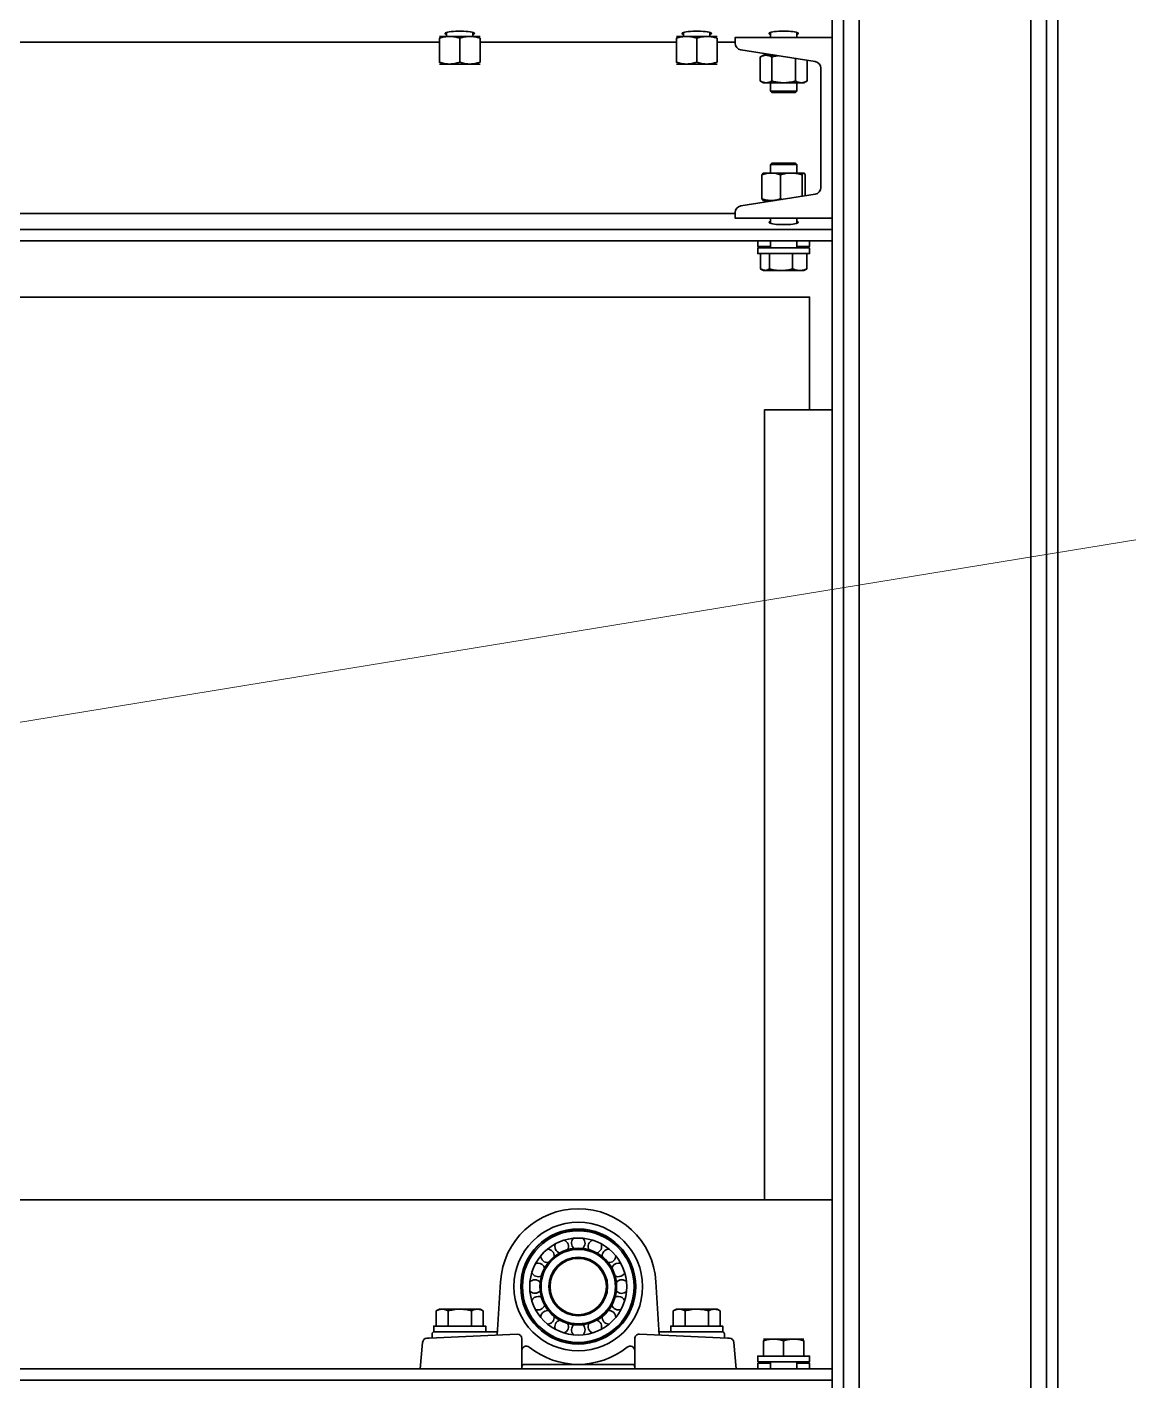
# Model space of a CAD drawing. Header units: millimetres. Extents: x -8400 to 8400, y -5940 to 5940.
# Drawn here: x -2128 to -1640, y 3335 to 3935 of the extents above; entities that cross this region are included whole.
import ezdxf

# ---------------------------------------------------------------- set-up
doc = ezdxf.new("R2010")
doc.units = ezdxf.units.MM
doc.layers.add('粗实线层', color=7, linetype='Continuous', lineweight=35)
doc.layers.add('细实线层', color=7, linetype='Continuous', lineweight=18)

# ---------------------------------------------------------------- blocks, each defined once
blk = doc.blocks.new('*X12')
at = {"layer": '细实线层', "color": 0}
blk.add_line((0, 0), (1410.58, 230.81), dxfattribs=at)

msp = doc.modelspace()

# ---------------------------------------------------------------- linework, layer by layer
at = {"layer": '粗实线层', "linetype": 'Continuous', "lineweight": 35}
for points in [[(-1771.342, -151.23), (-1771.342, 4440.77)], [(-1766.342, -151.23), (-1766.342, 4440.77)], [(-1759.342, -151.23), (-1759.342, 4440.77)], [(-1683.342, 4440.77), (-1683.342, -151.23)], [(-1676.342, -151.23), (-1676.342, 4440.77)], [(-1671.342, 4440.77), (-1671.342, -151.23)], [(-1945.342, 3931.27), (-1945.205, 3931.27), (-1944.799, 3931.27), (-1944.136, 3931.27), (-1943.236, 3931.27), (-1942.127, 3931.27), (-1940.842, 3931.27), (-1940.985, 3931.27), (-1941.129, 3931.267), (-1941.2, 3931.265), (-1941.272, 3931.262), (-1941.344, 3931.26), (-1941.416, 3931.256), (-1941.702, 3931.239), (-1941.987, 3931.215), (-1942.554, 3931.147), (-1943.118, 3931.053), (-1944.236, 3930.799), (-1945.342, 3930.467), (-1945.342, 3919.874), (-1944.233, 3919.541), (-1943.115, 3919.287), (-1942.552, 3919.194), (-1941.985, 3919.126), (-1941.415, 3919.084), (-1940.842, 3919.07), (-1942.127, 3919.07), (-1943.236, 3919.07), (-1944.136, 3919.07), (-1944.799, 3919.07), (-1945.205, 3919.07), (-1945.342, 3919.07)], [(-1942.193, 3932.195), (-1942.597, 3932.362), (-1942.81, 3932.538), (-1942.823, 3932.716), (-1942.636, 3932.893), (-1942.255, 3933.061), (-1941.692, 3933.216), (-1940.964, 3933.354), (-1940.094, 3933.47), (-1939.108, 3933.56), (-1938.036, 3933.621), (-1936.913, 3933.652), (-1935.771, 3933.652), (-1934.648, 3933.621), (-1933.576, 3933.56), (-1932.59, 3933.47), (-1931.72, 3933.354), (-1930.992, 3933.216), (-1930.429, 3933.061), (-1930.048, 3932.893), (-1929.861, 3932.716), (-1929.874, 3932.538), (-1930.086, 3932.362), (-1930.491, 3932.195)], [(-1942.192, 3933.082), (-1942.192, 3931.27)], [(-1927.342, 3931.27), (-1927.479, 3931.27), (-1927.885, 3931.27), (-1928.548, 3931.27), (-1929.447, 3931.27), (-1930.557, 3931.27), (-1931.842, 3931.27), (-1931.269, 3931.256), (-1930.699, 3931.215), (-1930.132, 3931.147), (-1929.569, 3931.054), (-1928.45, 3930.8), (-1927.342, 3930.467), (-1927.342, 3919.874), (-1928.448, 3919.541), (-1929.566, 3919.287), (-1930.13, 3919.195), (-1930.697, 3919.126), (-1930.982, 3919.102), (-1931.268, 3919.084), (-1931.34, 3919.081), (-1931.412, 3919.078), (-1931.483, 3919.076), (-1931.555, 3919.074), (-1931.699, 3919.072), (-1931.842, 3919.07), (-1933.264, 3919.07), (-1934.779, 3919.07), (-1936.342, 3919.07), (-1937.905, 3919.07), (-1939.42, 3919.07), (-1940.842, 3919.07), (-1940.698, 3919.072), (-1940.555, 3919.074), (-1940.483, 3919.076), (-1940.411, 3919.078), (-1940.34, 3919.081), (-1940.268, 3919.084), (-1939.982, 3919.102), (-1939.697, 3919.126), (-1939.13, 3919.195), (-1938.566, 3919.287), (-1937.448, 3919.541), (-1936.342, 3919.874)], [(-1936.342, 3930.467), (-1936.342, 3919.874), (-1935.233, 3919.541), (-1934.115, 3919.287), (-1933.552, 3919.194), (-1932.985, 3919.126), (-1932.415, 3919.084), (-1931.842, 3919.07), (-1930.557, 3919.07), (-1929.447, 3919.07), (-1928.548, 3919.07), (-1927.885, 3919.07), (-1927.479, 3919.07), (-1927.342, 3919.07)], [(-1930.491, 3931.27), (-1930.491, 3933.082)], [(-1840.342, 3931.27), (-1840.205, 3931.27), (-1839.799, 3931.27), (-1839.136, 3931.27), (-1838.236, 3931.27), (-1837.127, 3931.27), (-1835.842, 3931.27), (-1835.985, 3931.27), (-1836.129, 3931.267), (-1836.201, 3931.265), (-1836.272, 3931.262), (-1836.344, 3931.26), (-1836.416, 3931.256), (-1836.702, 3931.239), (-1836.987, 3931.215), (-1837.554, 3931.147), (-1838.118, 3931.053), (-1839.235, 3930.799), (-1840.342, 3930.467), (-1840.342, 3919.874), (-1839.233, 3919.541), (-1838.115, 3919.287), (-1837.552, 3919.194), (-1836.985, 3919.126), (-1836.415, 3919.084), (-1835.842, 3919.07), (-1837.127, 3919.07), (-1838.236, 3919.07), (-1839.136, 3919.07), (-1839.799, 3919.07), (-1840.205, 3919.07), (-1840.342, 3919.07)], [(-1837.192, 3932.195), (-1837.598, 3932.362), (-1837.81, 3932.538), (-1837.823, 3932.716), (-1837.636, 3932.893), (-1837.255, 3933.061), (-1836.692, 3933.216), (-1835.964, 3933.354), (-1835.094, 3933.47), (-1834.107, 3933.56), (-1833.036, 3933.621), (-1831.912, 3933.652), (-1830.771, 3933.652), (-1829.648, 3933.621), (-1828.576, 3933.56), (-1827.59, 3933.47), (-1826.72, 3933.354), (-1825.992, 3933.216), (-1825.429, 3933.061), (-1825.048, 3932.893), (-1824.861, 3932.716), (-1824.874, 3932.538), (-1825.086, 3932.362), (-1825.491, 3932.195)], [(-1837.192, 3933.082), (-1837.192, 3931.27)], [(-1822.342, 3931.27), (-1822.479, 3931.27), (-1822.885, 3931.27), (-1823.548, 3931.27), (-1824.447, 3931.27), (-1825.557, 3931.27), (-1826.842, 3931.27), (-1826.985, 3931.27), (-1827.129, 3931.267), (-1827.2, 3931.265), (-1827.273, 3931.262), (-1827.344, 3931.26), (-1827.416, 3931.256), (-1827.702, 3931.239), (-1827.987, 3931.215), (-1828.554, 3931.147), (-1829.118, 3931.053), (-1830.235, 3930.799), (-1831.342, 3930.467), (-1832.45, 3930.8), (-1833.569, 3931.054), (-1834.132, 3931.147), (-1834.699, 3931.215), (-1835.269, 3931.256), (-1835.842, 3931.27), (-1834.42, 3931.27), (-1832.905, 3931.27), (-1831.342, 3931.27), (-1829.779, 3931.27), (-1828.264, 3931.27), (-1826.842, 3931.27), (-1826.269, 3931.256), (-1825.699, 3931.215), (-1825.132, 3931.147), (-1824.569, 3931.054), (-1823.45, 3930.8), (-1822.342, 3930.467), (-1822.342, 3919.874), (-1823.448, 3919.541), (-1824.566, 3919.287), (-1825.13, 3919.195), (-1825.697, 3919.126), (-1825.982, 3919.102), (-1826.268, 3919.084), (-1826.34, 3919.081), (-1826.411, 3919.078), (-1826.483, 3919.076), (-1826.555, 3919.074), (-1826.699, 3919.072), (-1826.842, 3919.07), (-1828.264, 3919.07), (-1829.779, 3919.07), (-1831.342, 3919.07), (-1832.905, 3919.07), (-1834.42, 3919.07), (-1835.842, 3919.07), (-1835.698, 3919.072), (-1835.555, 3919.074), (-1835.483, 3919.076), (-1835.411, 3919.078), (-1835.34, 3919.081), (-1835.268, 3919.084), (-1834.982, 3919.102), (-1834.697, 3919.126), (-1834.13, 3919.195), (-1833.566, 3919.287), (-1832.448, 3919.541), (-1831.342, 3919.874)], [(-1831.342, 3930.467), (-1831.342, 3919.874), (-1830.233, 3919.541), (-1829.115, 3919.287), (-1828.551, 3919.194), (-1827.985, 3919.126), (-1827.415, 3919.084), (-1826.842, 3919.07), (-1825.557, 3919.07), (-1824.447, 3919.07), (-1823.548, 3919.07), (-1822.885, 3919.07), (-1822.479, 3919.07), (-1822.342, 3919.07)], [(-1825.491, 3931.27), (-1825.491, 3933.082)], [(-1798.692, 3933.081), (-1798.692, 3930.77)], [(-1786.991, 3930.77), (-1786.991, 3933.081)], [(-2147.364, 3928.771), (-1945.37, 3928.771)], [(-1927.379, 3928.771), (-1840.395, 3928.771)], [(-1822.345, 3928.771), (-1814.389, 3928.771)], [(-1798.038, 3922.167), (-1798.678, 3922.5), (-1799.324, 3922.754), (-1799.649, 3922.847), (-1799.976, 3922.915), (-1800.305, 3922.956), (-1800.636, 3922.97), (-1800.719, 3922.97), (-1800.802, 3922.967), (-1800.843, 3922.965), (-1800.885, 3922.962), (-1800.926, 3922.96), (-1800.967, 3922.956), (-1801.133, 3922.939), (-1801.297, 3922.915), (-1801.625, 3922.847), (-1801.95, 3922.753), (-1802.596, 3922.499), (-1803.234, 3922.167), (-1803.234, 3911.574), (-1802.594, 3911.241), (-1801.949, 3910.987), (-1801.623, 3910.894), (-1801.296, 3910.826), (-1800.967, 3910.784), (-1800.636, 3910.77), (-1800.553, 3910.772), (-1800.471, 3910.774), (-1800.429, 3910.776), (-1800.388, 3910.778), (-1800.346, 3910.781), (-1800.305, 3910.784), (-1800.14, 3910.802), (-1799.975, 3910.826), (-1799.648, 3910.895), (-1799.322, 3910.987), (-1798.677, 3911.241), (-1798.038, 3911.574)], [(-1796.609, 3922.97), (-1797.817, 3922.97), (-1798.907, 3922.97), (-1799.854, 3922.97), (-1800.636, 3922.97), (-1801.299, 3922.97), (-1801.705, 3922.97), (-1801.842, 3922.97), (-1803.234, 3922.167)], [(-1803.234, 3911.574), (-1801.842, 3910.77), (-1801.705, 3910.77), (-1801.299, 3910.77), (-1800.636, 3910.77), (-1799.736, 3910.77), (-1798.627, 3910.77), (-1797.342, 3910.77), (-1795.92, 3910.77), (-1794.405, 3910.77), (-1792.842, 3910.77), (-1791.279, 3910.77), (-1789.764, 3910.77), (-1788.342, 3910.77), (-1787.057, 3910.77), (-1785.948, 3910.77), (-1785.048, 3910.77), (-1784.965, 3910.772), (-1784.882, 3910.774), (-1784.841, 3910.776), (-1784.799, 3910.778), (-1784.758, 3910.781), (-1784.716, 3910.784), (-1784.551, 3910.802), (-1784.387, 3910.826), (-1784.059, 3910.895), (-1783.734, 3910.987), (-1783.088, 3911.241), (-1782.449, 3911.574), (-1783.842, 3910.77), (-1783.979, 3910.77), (-1784.385, 3910.77), (-1785.048, 3910.77), (-1785.379, 3910.784), (-1785.707, 3910.826), (-1786.034, 3910.894), (-1786.36, 3910.987), (-1787.006, 3911.241), (-1787.646, 3911.574), (-1787.646, 3921.555)], [(-1798.692, 3923.3), (-1798.692, 3922.97)], [(-1795.344, 3922.773), (-1795.46, 3922.755), (-1795.785, 3922.7), (-1796.11, 3922.639), (-1796.272, 3922.606), (-1796.434, 3922.572), (-1796.596, 3922.536), (-1796.758, 3922.5), (-1797.401, 3922.342), (-1798.038, 3922.167), (-1798.038, 3911.574), (-1797.401, 3911.399), (-1796.758, 3911.241), (-1796.596, 3911.204), (-1796.434, 3911.169), (-1796.272, 3911.135), (-1796.11, 3911.102), (-1795.785, 3911.042), (-1795.46, 3910.986), (-1794.808, 3910.893), (-1794.155, 3910.825), (-1793.499, 3910.784), (-1792.842, 3910.77), (-1792.182, 3910.784), (-1791.52, 3910.826), (-1791.437, 3910.833), (-1791.354, 3910.841), (-1791.271, 3910.849), (-1791.189, 3910.858), (-1791.024, 3910.876), (-1790.859, 3910.895), (-1790.531, 3910.939), (-1790.205, 3910.989), (-1789.557, 3911.106), (-1788.915, 3911.243), (-1788.278, 3911.4), (-1787.646, 3911.574)], [(-1782.449, 3920.735), (-1782.449, 3911.574)], [(-1798.692, 3910.77), (-1798.692, 3907.056)], [(-1786.991, 3907.056), (-1786.991, 3910.77)], [(-1802.442, 3869.966), (-1802.275, 3870.3), (-1802.107, 3870.554), (-1802.022, 3870.647), (-1801.937, 3870.715), (-1801.851, 3870.756), (-1801.765, 3870.771), (-1801.833, 3870.771), (-1801.628, 3870.771), (-1801.156, 3870.771), (-1800.431, 3870.771), (-1799.475, 3870.771), (-1798.318, 3870.771), (-1796.995, 3870.771), (-1795.545, 3870.771), (-1794.013, 3870.771), (-1792.446, 3870.771), (-1790.89, 3870.771), (-1789.394, 3870.771), (-1790.002, 3870.757), (-1790.607, 3870.716), (-1791.211, 3870.648), (-1791.813, 3870.555), (-1792.113, 3870.499), (-1792.413, 3870.439), (-1792.563, 3870.406), (-1792.712, 3870.372), (-1792.862, 3870.337), (-1793.012, 3870.3), (-1793.606, 3870.142), (-1794.194, 3869.966)], [(-1786.991, 3870.771), (-1786.991, 3874.485), (-1787.576, 3875.071), (-1787.694, 3875.071), (-1788.04, 3875.071), (-1788.601, 3875.071), (-1789.35, 3875.071), (-1790.255, 3875.071), (-1791.275, 3875.071), (-1792.364, 3875.071), (-1793.475, 3875.071), (-1794.558, 3875.071), (-1795.564, 3875.071), (-1796.45, 3875.071), (-1797.174, 3875.071), (-1797.706, 3875.071), (-1798.006, 3875.071), (-1798.108, 3875.071), (-1798.692, 3874.485), (-1798.692, 3870.771)], [(-1786.991, 3874.485), (-1787.104, 3874.485), (-1787.436, 3874.485), (-1787.977, 3874.485), (-1788.705, 3874.485), (-1789.591, 3874.485), (-1790.602, 3874.485), (-1791.699, 3874.485), (-1792.841, 3874.485), (-1793.982, 3874.485), (-1795.079, 3874.485), (-1796.091, 3874.485), (-1796.977, 3874.485), (-1797.705, 3874.485), (-1798.246, 3874.485), (-1798.58, 3874.485), (-1798.692, 3874.485)], [(-1784.595, 3869.966), (-1784.428, 3870.299), (-1784.261, 3870.554), (-1784.176, 3870.646), (-1784.091, 3870.714), (-1784.047, 3870.739), (-1784.005, 3870.756), (-1783.994, 3870.759), (-1783.983, 3870.763), (-1783.972, 3870.765), (-1783.962, 3870.767), (-1783.94, 3870.769), (-1783.919, 3870.771), (-1784.257, 3870.771), (-1784.857, 3870.771), (-1785.7, 3870.771), (-1786.759, 3870.771), (-1788.003, 3870.771), (-1789.394, 3870.771), (-1788.785, 3870.757), (-1788.173, 3870.714), (-1788.097, 3870.708), (-1788.02, 3870.7), (-1787.944, 3870.692), (-1787.867, 3870.683), (-1787.715, 3870.665), (-1787.563, 3870.646), (-1787.26, 3870.602), (-1786.959, 3870.552), (-1786.36, 3870.435), (-1785.767, 3870.298), (-1785.179, 3870.14), (-1784.595, 3869.966), (-1784.595, 3860.468)], [(-1783.242, 3860.681), (-1783.242, 3869.966), (-1783.409, 3870.3), (-1783.577, 3870.554), (-1783.662, 3870.647), (-1783.747, 3870.715), (-1783.832, 3870.756), (-1783.919, 3870.771)], [(-1802.442, 3859.374), (-1802.275, 3859.042), (-1802.107, 3858.788), (-1802.023, 3858.694), (-1801.937, 3858.626), (-1801.895, 3858.602), (-1801.852, 3858.585), (-1801.841, 3858.581), (-1801.83, 3858.579), (-1801.819, 3858.576), (-1801.808, 3858.574), (-1801.787, 3858.571), (-1801.765, 3858.571), (-1801.833, 3858.571), (-1801.628, 3858.571), (-1801.156, 3858.571), (-1800.431, 3858.571), (-1799.475, 3858.571), (-1798.318, 3858.571), (-1797.492, 3858.571), (-1796.608, 3858.571)], [(-1798.692, 3858.57), (-1798.692, 3858.241)], [(-1794.194, 3859.374), (-1793.241, 3859.1)], [(-1814.389, 3852.77), (-2687.854, 3852.77)], [(-1786.992, 3849.346), (-1786.599, 3849.186), (-1786.384, 3849.018), (-1786.351, 3848.847), (-1786.503, 3848.677), (-1786.834, 3848.514), (-1787.335, 3848.362), (-1787.991, 3848.225), (-1788.786, 3848.107), (-1789.695, 3848.012), (-1790.693, 3847.942), (-1791.752, 3847.899), (-1792.842, 3847.885), (-1793.932, 3847.899), (-1794.991, 3847.942), (-1795.989, 3848.012), (-1796.898, 3848.107), (-1797.692, 3848.225), (-1798.349, 3848.362), (-1798.85, 3848.514), (-1799.181, 3848.677), (-1799.332, 3848.847), (-1799.3, 3849.018), (-1799.084, 3849.186), (-1798.692, 3849.346)], [(-1798.692, 3850.771), (-1798.692, 3848.46)], [(-1786.991, 3848.46), (-1786.991, 3850.771)], [(-5571.342, 3845.77), (-1771.342, 3845.77)], [(-5571.342, 3843.204), (-5571.342, 3840.77), (-1771.342, 3840.77), (-1771.342, 3843.204)], [(-1804.342, 3840.77), (-1804.342, 3838.271), (-1804.12, 3838.271), (-1803.465, 3838.271), (-1802.621, 3838.271), (-1801.525, 3838.271), (-1800.204, 3838.271), (-1798.692, 3838.271)], [(-1798.692, 3840.771), (-1798.692, 3837.571)], [(-1786.991, 3837.571), (-1786.991, 3840.771)], [(-1786.991, 3838.271), (-1785.594, 3838.271), (-1784.355, 3838.271), (-1783.303, 3838.271), (-1782.459, 3838.271), (-1781.843, 3838.271), (-1781.468, 3838.271), (-1781.342, 3838.271), (-1781.342, 3840.77)], [(-1803.146, 3837.571), (-1803.146, 3838.271)], [(-1801.156, 3827.57), (-1801.407, 3827.584), (-1801.658, 3827.626), (-1801.909, 3827.693), (-1802.158, 3827.786), (-1802.283, 3827.841), (-1802.407, 3827.902), (-1802.469, 3827.935), (-1802.531, 3827.969), (-1802.593, 3828.004), (-1802.655, 3828.041), (-1802.902, 3828.199), (-1803.146, 3828.374), (-1803.146, 3835.07)], [(-1799.165, 3828.374), (-1797.899, 3828.042), (-1796.619, 3827.788), (-1795.973, 3827.694), (-1795.324, 3827.626), (-1794.998, 3827.602), (-1794.67, 3827.585), (-1794.588, 3827.581), (-1794.506, 3827.578), (-1794.424, 3827.576), (-1794.341, 3827.574), (-1794.177, 3827.571), (-1794.013, 3827.57), (-1795.545, 3827.57), (-1796.995, 3827.57), (-1798.318, 3827.57), (-1799.475, 3827.57), (-1800.431, 3827.57), (-1801.156, 3827.57), (-1800.902, 3827.585), (-1800.649, 3827.626), (-1800.617, 3827.634), (-1800.586, 3827.641), (-1800.554, 3827.649), (-1800.522, 3827.657), (-1800.459, 3827.675), (-1800.396, 3827.695), (-1800.27, 3827.739), (-1800.145, 3827.789), (-1799.897, 3827.905), (-1799.651, 3828.044), (-1799.407, 3828.201), (-1799.165, 3828.374), (-1799.165, 3835.07)], [(-1799.165, 3837.571), (-1799.165, 3838.271)], [(-1788.861, 3828.374), (-1788.084, 3828.042), (-1787.299, 3827.788), (-1786.902, 3827.694), (-1786.504, 3827.626), (-1786.304, 3827.602), (-1786.103, 3827.585), (-1786.052, 3827.581), (-1786.002, 3827.578), (-1785.952, 3827.576), (-1785.901, 3827.574), (-1785.8, 3827.571), (-1785.7, 3827.57), (-1786.759, 3827.57), (-1788.003, 3827.57), (-1789.394, 3827.57), (-1790.89, 3827.57), (-1792.446, 3827.57), (-1794.013, 3827.57), (-1793.357, 3827.585), (-1792.704, 3827.626), (-1792.056, 3827.694), (-1791.411, 3827.787), (-1790.13, 3828.041), (-1788.861, 3828.374), (-1788.861, 3835.07)], [(-1782.538, 3828.374), (-1782.78, 3828.201), (-1783.024, 3828.044), (-1783.27, 3827.905), (-1783.518, 3827.789), (-1783.643, 3827.739), (-1783.769, 3827.695), (-1783.832, 3827.675), (-1783.895, 3827.657), (-1783.927, 3827.649), (-1783.958, 3827.641), (-1783.99, 3827.634), (-1784.022, 3827.626), (-1784.275, 3827.585), (-1784.528, 3827.57), (-1784.056, 3827.57), (-1783.851, 3827.57), (-1783.919, 3827.57), (-1784.257, 3827.57), (-1784.857, 3827.57), (-1785.7, 3827.57), (-1785.297, 3827.585), (-1784.896, 3827.626), (-1784.498, 3827.694), (-1784.102, 3827.787), (-1783.317, 3828.041), (-1782.538, 3828.374), (-1782.538, 3835.07)], [(-1782.538, 3837.571), (-1782.538, 3838.271)], [(-1803.146, 3828.374), (-1802.367, 3828.041), (-1801.581, 3827.787), (-1801.185, 3827.694), (-1800.787, 3827.626), (-1800.387, 3827.585), (-1799.984, 3827.57)], [(-1802.585, 3827.999), (-1801.842, 3827.57)], [(-1783.842, 3827.57), (-1783.099, 3827.999)], [(-1781.342, 3765.764), (-1781.342, 3815.77), (-2671.351, 3815.77)], [(-1771.342, 3765.771), (-1801.342, 3765.771), (-1801.342, 3415.771), (-1771.342, 3415.771)], [(-2671.351, 3415.771), (-1801.358, 3415.771)], [(-1931.146, 3366.467), (-1930.506, 3366.8), (-1929.86, 3367.054), (-1929.535, 3367.147), (-1929.208, 3367.215), (-1928.878, 3367.257), (-1928.548, 3367.271), (-1929.447, 3367.271), (-1930.557, 3367.271), (-1931.842, 3367.271), (-1933.264, 3367.271), (-1934.779, 3367.271), (-1936.342, 3367.271), (-1937.905, 3367.271), (-1939.42, 3367.271), (-1940.842, 3367.271), (-1942.127, 3367.271), (-1943.236, 3367.271), (-1944.136, 3367.271), (-1944.799, 3367.271), (-1945.205, 3367.271), (-1945.342, 3367.271), (-1946.734, 3366.467), (-1946.094, 3366.8), (-1945.448, 3367.054), (-1945.123, 3367.147), (-1944.796, 3367.215), (-1944.467, 3367.257), (-1944.136, 3367.271), (-1944.053, 3367.27), (-1943.971, 3367.267), (-1943.929, 3367.265), (-1943.888, 3367.263), (-1943.846, 3367.26), (-1943.805, 3367.257), (-1943.64, 3367.239), (-1943.475, 3367.215), (-1943.147, 3367.147), (-1942.822, 3367.054), (-1942.177, 3366.8), (-1941.538, 3366.467)], [(-1946.734, 3366.467), (-1946.734, 3359.77)], [(-1941.538, 3359.77), (-1941.538, 3366.467), (-1940.901, 3366.641), (-1940.258, 3366.8), (-1940.096, 3366.837), (-1939.934, 3366.872), (-1939.772, 3366.906), (-1939.61, 3366.938), (-1939.285, 3367), (-1938.96, 3367.055), (-1938.308, 3367.148), (-1937.655, 3367.216), (-1937, 3367.257), (-1936.342, 3367.271), (-1935.682, 3367.257), (-1935.02, 3367.215), (-1934.937, 3367.208), (-1934.854, 3367.2), (-1934.771, 3367.192), (-1934.689, 3367.183), (-1934.524, 3367.165), (-1934.359, 3367.145), (-1934.031, 3367.102), (-1933.705, 3367.052), (-1933.057, 3366.935), (-1932.415, 3366.798), (-1931.778, 3366.641), (-1931.146, 3366.467), (-1931.146, 3359.77)], [(-1925.95, 3366.467), (-1925.95, 3359.77)], [(-1841.734, 3359.77), (-1841.734, 3366.467), (-1841.094, 3366.8), (-1840.448, 3367.054), (-1840.123, 3367.147), (-1839.796, 3367.215), (-1839.467, 3367.257), (-1839.136, 3367.271), (-1839.053, 3367.27), (-1838.97, 3367.267), (-1838.929, 3367.265), (-1838.888, 3367.263), (-1838.846, 3367.26), (-1838.805, 3367.257), (-1838.64, 3367.239), (-1838.475, 3367.215), (-1838.148, 3367.147), (-1837.822, 3367.054), (-1837.177, 3366.8), (-1836.538, 3366.467)], [(-1820.95, 3366.467), (-1822.342, 3367.271), (-1822.479, 3367.271), (-1822.885, 3367.271), (-1823.548, 3367.271), (-1824.447, 3367.271), (-1825.557, 3367.271), (-1826.842, 3367.271), (-1828.264, 3367.271), (-1829.779, 3367.271), (-1831.342, 3367.271), (-1832.905, 3367.271), (-1834.42, 3367.271), (-1835.842, 3367.271), (-1837.127, 3367.271), (-1838.236, 3367.271), (-1839.136, 3367.271), (-1839.799, 3367.271), (-1840.205, 3367.271), (-1840.342, 3367.271), (-1841.734, 3366.467)], [(-1836.538, 3359.77), (-1836.538, 3366.467), (-1835.901, 3366.641), (-1835.258, 3366.8), (-1835.096, 3366.837), (-1834.934, 3366.872), (-1834.772, 3366.906), (-1834.61, 3366.938), (-1834.285, 3367), (-1833.96, 3367.055), (-1833.308, 3367.148), (-1832.655, 3367.216), (-1831.999, 3367.257), (-1831.342, 3367.271), (-1830.682, 3367.257), (-1830.02, 3367.215), (-1829.937, 3367.208), (-1829.854, 3367.2), (-1829.771, 3367.192), (-1829.689, 3367.183), (-1829.523, 3367.165), (-1829.359, 3367.145), (-1829.031, 3367.102), (-1828.705, 3367.052), (-1828.057, 3366.935), (-1827.415, 3366.798), (-1826.778, 3366.641), (-1826.146, 3366.467), (-1826.146, 3359.77)], [(-1826.146, 3366.467), (-1825.506, 3366.8), (-1824.86, 3367.054), (-1824.535, 3367.147), (-1824.208, 3367.215), (-1823.879, 3367.257), (-1823.548, 3367.271), (-1823.465, 3367.27), (-1823.382, 3367.267), (-1823.34, 3367.265), (-1823.299, 3367.263), (-1823.258, 3367.26), (-1823.216, 3367.257), (-1823.051, 3367.239), (-1822.887, 3367.215), (-1822.559, 3367.147), (-1822.234, 3367.054), (-1821.588, 3366.8), (-1820.95, 3366.467), (-1820.95, 3359.77)], [(-1886.842, 3360.538), (-1886.842, 3360.536)], [(-1886.68, 3360.509), (-1886.442, 3360.27), (-1886.336, 3360.27), (-1886.029, 3360.27), (-1885.545, 3360.27), (-1884.922, 3360.27), (-1884.212, 3360.27), (-1883.472, 3360.27), (-1882.762, 3360.27), (-1882.139, 3360.27), (-1881.655, 3360.27), (-1881.347, 3360.27), (-1881.242, 3360.27), (-1881.003, 3360.509)], [(-1880.842, 3360.536), (-1880.842, 3360.537), (-1880.842, 3360.538)], [(-1924.842, 3357.271), (-1924.842, 3359.77), (-1924.949, 3359.77), (-1925.268, 3359.77), (-1925.794, 3359.77), (-1926.516, 3359.77), (-1927.421, 3359.77), (-1928.493, 3359.77), (-1929.71, 3359.77), (-1931.051, 3359.77), (-1932.491, 3359.77), (-1934.002, 3359.77), (-1935.557, 3359.77), (-1937.127, 3359.77), (-1938.682, 3359.77), (-1940.193, 3359.77), (-1941.633, 3359.77), (-1942.974, 3359.77), (-1944.191, 3359.77), (-1945.262, 3359.77), (-1946.168, 3359.77), (-1946.89, 3359.77), (-1947.416, 3359.77), (-1947.735, 3359.77), (-1947.842, 3359.77), (-1947.842, 3357.271), (-1947.731, 3357.271), (-1947.4, 3357.271), (-1946.856, 3357.271), (-1946.109, 3357.271), (-1945.174, 3357.271), (-1944.069, 3357.271), (-1942.814, 3357.271), (-1941.434, 3357.271), (-1939.956, 3357.271), (-1938.409, 3357.271), (-1936.821, 3357.271), (-1935.224, 3357.271), (-1933.649, 3357.271), (-1932.126, 3357.271), (-1930.684, 3357.271), (-1929.351, 3357.271), (-1928.154, 3357.271)], [(-1919.661, 3357.271), (-1938.996, 3357.271)], [(-1919.661, 3357.271), (-1928.154, 3357.271)], [(-1858.842, 3354.17), (-1858.842, 3340.77)], [(-1848.022, 3357.271), (-1839.53, 3357.271), (-1838.332, 3357.271), (-1837, 3357.271), (-1835.558, 3357.271), (-1834.035, 3357.271), (-1832.459, 3357.271), (-1830.863, 3357.271), (-1829.275, 3357.271), (-1827.728, 3357.271), (-1826.25, 3357.271), (-1824.87, 3357.271), (-1823.615, 3357.271), (-1822.51, 3357.271), (-1821.574, 3357.271), (-1820.828, 3357.271), (-1820.284, 3357.271), (-1819.953, 3357.271), (-1819.842, 3357.271), (-1819.842, 3359.77), (-1819.949, 3359.77), (-1820.268, 3359.77), (-1820.794, 3359.77), (-1821.516, 3359.77), (-1822.421, 3359.77), (-1823.493, 3359.77), (-1824.71, 3359.77), (-1826.051, 3359.77), (-1827.491, 3359.77), (-1829.002, 3359.77), (-1830.557, 3359.77), (-1832.127, 3359.77), (-1833.682, 3359.77), (-1835.193, 3359.77), (-1836.632, 3359.77), (-1837.974, 3359.77), (-1839.191, 3359.77), (-1840.263, 3359.77), (-1841.168, 3359.77), (-1841.89, 3359.77), (-1842.415, 3359.77), (-1842.735, 3359.77), (-1842.842, 3359.77), (-1842.842, 3357.271)], [(-1828.688, 3357.271), (-1848.022, 3357.271)], [(-1801.842, 3353.971), (-1801.705, 3353.971), (-1801.299, 3353.971), (-1800.636, 3353.971), (-1799.736, 3353.971), (-1798.627, 3353.971), (-1797.342, 3353.971), (-1797.915, 3353.957), (-1798.485, 3353.915), (-1799.051, 3353.847), (-1799.615, 3353.754), (-1800.733, 3353.5), (-1801.842, 3353.167), (-1801.842, 3346.47)], [(-1783.842, 3353.971), (-1783.979, 3353.971), (-1784.385, 3353.971), (-1785.048, 3353.971), (-1785.948, 3353.971), (-1787.057, 3353.971), (-1788.342, 3353.971), (-1788.198, 3353.969), (-1788.055, 3353.967), (-1787.983, 3353.965), (-1787.911, 3353.963), (-1787.84, 3353.96), (-1787.768, 3353.957), (-1787.482, 3353.939), (-1787.197, 3353.914), (-1786.629, 3353.846), (-1786.066, 3353.754), (-1784.948, 3353.5), (-1783.842, 3353.167), (-1783.842, 3346.47)], [(-1952.812, 3352.544), (-1953.842, 3340.77)], [(-1813.842, 3340.77), (-1814.872, 3352.544)], [(-1792.842, 3353.167), (-1792.842, 3346.47)], [(-1798.692, 3343.27), (-1800.09, 3343.27), (-1801.328, 3343.27), (-1802.381, 3343.27), (-1803.225, 3343.27), (-1803.841, 3343.27), (-1804.216, 3343.27), (-1804.342, 3343.27), (-1804.342, 3340.77)], [(-1801.842, 3343.971), (-1801.842, 3343.27)], [(-1798.692, 3343.971), (-1798.692, 3340.77)], [(-1786.991, 3340.77), (-1786.991, 3343.971)], [(-1781.342, 3340.77), (-1781.342, 3343.27), (-1781.468, 3343.27), (-1781.843, 3343.27), (-1782.459, 3343.27), (-1783.303, 3343.27), (-1784.355, 3343.27), (-1785.594, 3343.27), (-1786.991, 3343.27)], [(-1783.842, 3343.971), (-1783.842, 3343.27)], [(-1771.342, 3338.337), (-1771.342, 3340.77), (-5571.342, 3340.77), (-5571.342, 3338.337)], [(-5571.342, 3335.771), (-1771.342, 3335.771)]]:
    msp.add_lwpolyline(points, dxfattribs=at)
for points in [[(-1940.842, 3931.27), (-1939.42, 3931.27), (-1937.905, 3931.27), (-1936.342, 3931.27), (-1934.779, 3931.27), (-1933.264, 3931.27), (-1931.842, 3931.27), (-1931.985, 3931.27), (-1932.129, 3931.267), (-1932.201, 3931.265), (-1932.272, 3931.262), (-1932.344, 3931.26), (-1932.416, 3931.256), (-1932.702, 3931.239), (-1932.987, 3931.215), (-1933.554, 3931.147), (-1934.118, 3931.053), (-1935.235, 3930.799), (-1936.342, 3930.467), (-1937.45, 3930.8), (-1938.569, 3931.054), (-1939.132, 3931.147), (-1939.699, 3931.215), (-1940.269, 3931.256)], [(-1786.991, 3907.056), (-1787.104, 3907.056), (-1787.437, 3907.056), (-1787.977, 3907.056), (-1788.705, 3907.056), (-1789.592, 3907.056), (-1790.603, 3907.056), (-1791.701, 3907.056), (-1792.842, 3907.056), (-1793.983, 3907.056), (-1795.081, 3907.056), (-1796.092, 3907.056), (-1796.979, 3907.056), (-1797.706, 3907.056), (-1798.247, 3907.056), (-1798.58, 3907.056), (-1798.692, 3907.056), (-1798.108, 3906.47), (-1797.992, 3906.47), (-1797.652, 3906.47), (-1797.102, 3906.47), (-1796.365, 3906.47), (-1795.475, 3906.47), (-1794.469, 3906.47), (-1793.392, 3906.47), (-1792.292, 3906.47), (-1791.215, 3906.47), (-1790.209, 3906.47), (-1789.319, 3906.47), (-1788.582, 3906.47), (-1788.031, 3906.47), (-1787.692, 3906.47), (-1787.576, 3906.47)], [(-1794.194, 3869.966), (-1795.21, 3870.3), (-1796.235, 3870.554), (-1796.751, 3870.647), (-1797.27, 3870.715), (-1797.793, 3870.756), (-1798.318, 3870.771), (-1798.449, 3870.769), (-1798.581, 3870.767), (-1798.647, 3870.765), (-1798.712, 3870.763), (-1798.778, 3870.759), (-1798.844, 3870.756), (-1799.106, 3870.739), (-1799.367, 3870.714), (-1799.887, 3870.646), (-1800.403, 3870.554), (-1801.428, 3870.299), (-1802.442, 3869.966), (-1802.442, 3859.374), (-1801.426, 3859.041), (-1800.401, 3858.787), (-1799.884, 3858.694), (-1799.365, 3858.626), (-1798.843, 3858.585), (-1798.318, 3858.571), (-1798.186, 3858.571), (-1798.055, 3858.574), (-1797.989, 3858.576), (-1797.923, 3858.579), (-1797.858, 3858.581), (-1797.792, 3858.585), (-1797.53, 3858.602), (-1797.269, 3858.626), (-1796.749, 3858.694), (-1796.232, 3858.788), (-1795.208, 3859.042), (-1794.194, 3859.374)], [(-1781.342, 3837.571), (-1781.45, 3837.571), (-1781.773, 3837.571), (-1782.306, 3837.571), (-1783.036, 3837.571), (-1783.952, 3837.571), (-1785.035, 3837.571), (-1786.265, 3837.571), (-1787.619, 3837.571), (-1789.072, 3837.571), (-1790.596, 3837.571), (-1792.162, 3837.571), (-1793.741, 3837.571), (-1795.304, 3837.571), (-1796.819, 3837.571), (-1798.26, 3837.571), (-1799.598, 3837.571), (-1800.81, 3837.571), (-1801.871, 3837.571), (-1802.761, 3837.571), (-1803.465, 3837.571), (-1804.12, 3837.571), (-1804.342, 3837.571), (-1804.342, 3835.07), (-1804.12, 3835.07), (-1803.465, 3835.07), (-1802.761, 3835.07), (-1801.871, 3835.07), (-1800.81, 3835.07), (-1799.598, 3835.07), (-1798.26, 3835.07), (-1796.819, 3835.07), (-1795.304, 3835.07), (-1793.741, 3835.07), (-1792.162, 3835.07), (-1790.596, 3835.07), (-1789.072, 3835.07), (-1787.619, 3835.07), (-1786.265, 3835.07), (-1785.035, 3835.07), (-1783.952, 3835.07), (-1783.036, 3835.07), (-1782.306, 3835.07), (-1781.773, 3835.07), (-1781.45, 3835.07), (-1781.342, 3835.07)], [(-1925.95, 3366.467), (-1927.342, 3367.271), (-1927.479, 3367.271), (-1927.885, 3367.271), (-1928.548, 3367.271), (-1928.465, 3367.27), (-1928.382, 3367.267), (-1928.341, 3367.265), (-1928.299, 3367.263), (-1928.258, 3367.26), (-1928.216, 3367.257), (-1928.051, 3367.239), (-1927.887, 3367.215), (-1927.559, 3367.147), (-1927.234, 3367.054), (-1926.588, 3366.8)], [(-1792.842, 3353.167), (-1791.733, 3353.5), (-1790.615, 3353.754), (-1790.052, 3353.847), (-1789.485, 3353.915), (-1788.915, 3353.957), (-1788.342, 3353.971), (-1789.764, 3353.971), (-1791.279, 3353.971), (-1792.842, 3353.971), (-1794.405, 3353.971), (-1795.92, 3353.971), (-1797.342, 3353.971), (-1797.199, 3353.969), (-1797.055, 3353.967), (-1796.983, 3353.965), (-1796.911, 3353.963), (-1796.84, 3353.96), (-1796.768, 3353.957), (-1796.482, 3353.939), (-1796.197, 3353.914), (-1795.63, 3353.846), (-1795.066, 3353.754), (-1793.948, 3353.5)], [(-1804.342, 3343.971), (-1804.235, 3343.971), (-1803.915, 3343.971), (-1803.39, 3343.971), (-1802.668, 3343.971), (-1801.763, 3343.971), (-1800.691, 3343.971), (-1799.474, 3343.971), (-1798.133, 3343.971), (-1796.693, 3343.971), (-1795.182, 3343.971), (-1793.627, 3343.971), (-1792.057, 3343.971), (-1790.502, 3343.971), (-1788.991, 3343.971), (-1787.551, 3343.971), (-1786.21, 3343.971), (-1784.992, 3343.971), (-1783.921, 3343.971), (-1783.016, 3343.971), (-1782.294, 3343.971), (-1781.768, 3343.971), (-1781.449, 3343.971), (-1781.342, 3343.971), (-1781.342, 3346.47), (-1781.449, 3346.47), (-1781.768, 3346.47), (-1782.294, 3346.47), (-1783.016, 3346.47), (-1783.921, 3346.47), (-1784.992, 3346.47), (-1786.21, 3346.47), (-1787.551, 3346.47), (-1788.991, 3346.47), (-1790.502, 3346.47), (-1792.057, 3346.47), (-1793.627, 3346.47), (-1795.182, 3346.47), (-1796.693, 3346.47), (-1798.133, 3346.47), (-1799.474, 3346.47), (-1800.691, 3346.47), (-1801.763, 3346.47), (-1802.668, 3346.47), (-1803.39, 3346.47), (-1803.915, 3346.47), (-1804.235, 3346.47), (-1804.342, 3346.47)]]:
    msp.add_lwpolyline(points, close=True, dxfattribs=at)
msp.add_lwpolyline([(-1776.342, 3864.334, -0.3690637), (-1778.874, 3861.371), (-1811.81, 3856.17, 0.3690572), (-1814.342, 3853.207), (-1814.342, 3850.771), (-1771.342, 3850.771), (-1771.342, 3930.77), (-1814.342, 3930.77), (-1814.342, 3928.334, 0.3690572), (-1811.81, 3925.371), (-1778.874, 3920.17, -0.3690637), (-1776.342, 3917.207)], format="xyb", close=True, dxfattribs=at)
for points in [[(-1919.755, 3355.77), (-1918.275, 3379.425, -0.9393635), (-1849.409, 3379.425), (-1847.929, 3355.77)], [(-1847.929, 3355.77), (-1849.409, 3379.426, 0.9393635), (-1918.275, 3379.425), (-1919.755, 3355.77)], [(-1898.741, 3385.457, 0.3352647), (-1901.627, 3387.637, 0.1016656), (-1902.81, 3387.394)], [(-1864.874, 3387.394, 0.1016523), (-1866.057, 3387.637, 0.3352779), (-1868.943, 3385.457)], [(-1900.74, 3379.132, 0.2291788), (-1903.092, 3380.27, 0.2021825), (-1905.24, 3379.365)], [(-1862.444, 3379.365, 0.2021873), (-1864.592, 3380.27, 0.2291871), (-1866.944, 3379.132)], [(-1900.166, 3372.524, 0.127855), (-1901.627, 3372.904, 0.3067853), (-1904.413, 3371.017)], [(-1863.271, 3371.017, 0.306772), (-1866.057, 3372.904, 0.1278682), (-1867.518, 3372.524)], [(-1897.107, 3366.639, 0.0290614), (-1897.454, 3366.659, 0.4142119), (-1900.454, 3363.659)], [(-1867.23, 3363.621, 0.4142204), (-1870.23, 3366.659, 0.0290614), (-1870.577, 3366.639)], [(-1885.826, 3360.271, 0.4142259), (-1886.092, 3356.036, 0.0184209), (-1885.936, 3355.873)], [(-1953.842, 3340.77), (-1952.812, 3352.544, -0.3759908), (-1950.909, 3354.368), (-1950.774, 3354.374), (-1950.405, 3354.391), (-1949.902, 3354.414), (-1910.932, 3356.168, -0.0105632), (-1910.842, 3356.17, -0.4142105), (-1908.842, 3354.17), (-1908.842, 3340.77)], [(-1947.57, 3357.27, 0.4142502), (-1948.57, 3356.27), (-1948.57, 3354.473)], [(-1858.842, 3340.77), (-1858.842, 3354.168, -0.4276233), (-1856.752, 3356.167), (-1817.782, 3354.414), (-1817.278, 3354.391), (-1816.909, 3354.374), (-1816.775, 3354.368, -0.3759908), (-1814.872, 3352.544), (-1813.842, 3340.77)], [(-1819.114, 3354.473), (-1819.114, 3356.27, 0.4142502), (-1820.114, 3357.27)], [(-1858.842, 3348.929, 0.6313653), (-1862.102, 3350.482, -0.3547124), (-1905.582, 3350.482, 0.6313055), (-1908.842, 3348.929)], [(-1858.842, 3348.929, 0.6313653), (-1862.102, 3350.482, -0.3547124), (-1905.582, 3350.482, 0.6313055), (-1908.842, 3348.929)], [(-1858.842, 3341.771, 0.4141708), (-1859.842, 3342.771), (-1883.842, 3342.771), (-1907.842, 3342.771, 0.4141708), (-1908.842, 3341.771)]]:
    msp.add_lwpolyline(points, format="xyb", dxfattribs=at)
for radius in [28.5, 25.5, 25.341, 24.739, 21.5, 17, 16.5, 13, 12.5]:
    msp.add_circle((-1883.842, 3377.27), radius, dxfattribs=at)
for centre, radius, start, end in [((-1891.208, 3395.055), 3, 156.786363, 254.165755), ((-1891.208, 3395.055), 3, 330.86143, 68.213956), ((-1883.842, 3396.52), 3, 134.28739, 231.636472), ((-1883.842, 3396.52), 3, 308.362293, 45.733691), ((-1876.475, 3395.055), 3, 111.785503, 209.165021), ((-1876.475, 3395.055), 3, 285.8631, 23.225999), ((-1897.453, 3390.882), 3, 179.287363, 276.638692), ((-1897.447, 3389.385), 4.496, 90.081831, 90.561935), ((-1897.454, 3390.882), 3, 353.362564, 90.010969), ((-1870.23, 3390.882), 3, 89.998574, 186.621425), ((-1870.23, 3390.882), 3, 263.368092, 0.704324), ((-1870.236, 3389.385), 4.496, 89.438068, 89.918167), ((-1901.627, 3384.637), 3, 201.784737, 299.142655), ((-1866.057, 3384.637), 3, 240.866453, 338.19985), ((-1903.092, 3377.271), 3, 224.285973, 321.625801), ((-1864.592, 3377.27), 3, 218.368442, 315.726012), ((-1901.627, 3369.904), 3, 246.785072, 344.134345), ((-1870.236, 3362.162), 4.496, 89.438068, 89.918168), ((-1866.057, 3369.904), 3, 195.870357, 293.23056), ((-1895.957, 3363.665), 4.496, 180.080255, 180.561709), ((-1897.454, 3363.659), 3, 269.999006, 6.63101), ((-1891.208, 3359.486), 3, 105.86871, 203.204135), ((-1891.209, 3359.486), 3, 291.78059, 29.154866), ((-1883.842, 3358.021), 3, 314.278432, 48.593584), ((-1876.475, 3359.486), 3, 150.866453, 248.218248), ((-1876.475, 3359.486), 3, 336.78214, 74.116919), ((-1870.23, 3363.659), 3, 173.368092, 269.984834)]:
    msp.add_arc(centre, radius, start, end, dxfattribs=at)
msp.add_ellipse((-1792.842, 3932.638), major_axis=(-6.485, 0), ratio=0.1565628, start_param=2.6907936, end_param=6.733996, dxfattribs=at)

# ---------------------------------------------------------------- block references
at = {"layer": '细实线层'}
msp.add_blockref('*X12', (-2699.758, 3534.316), dxfattribs=at)

doc.saveas('drawing.dxf')
